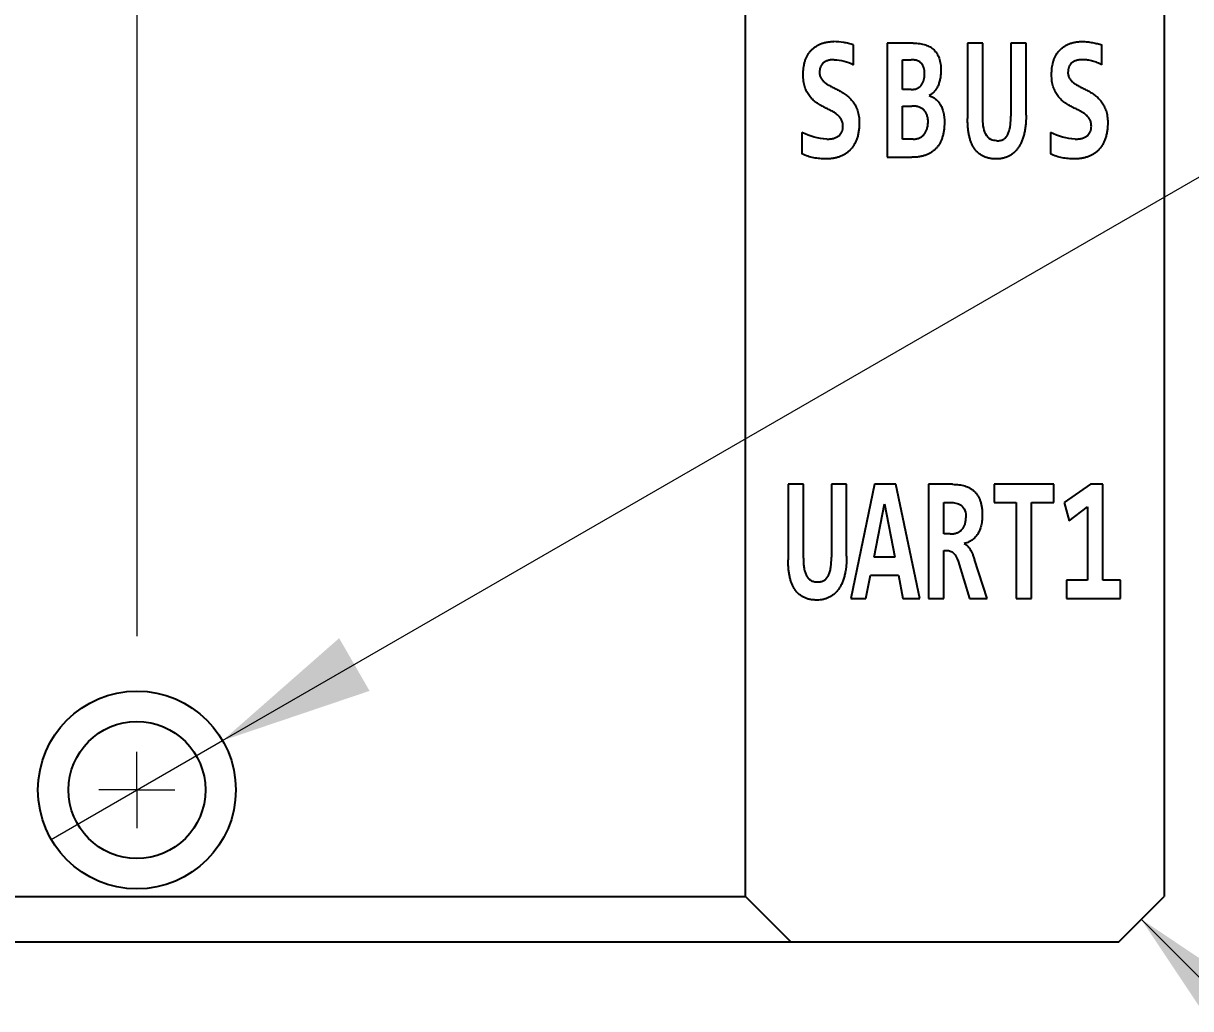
# Model space of a CAD drawing. Header units: millimetres. Extents: x 15 to 415, y 5 to 292.
# Drawn here: x 123.48 to 138.82, y 196.91 to 209.86 of the extents above; entities that cross this region are included whole.
import ezdxf

# ---------------------------------------------------------------- set-up
doc = ezdxf.new("R2010")
doc.units = ezdxf.units.MM
doc.styles.add('SLDTEXTSTYLE0', font='TXT', dxfattribs={"width": 0.75})
doc.styles.add('SLDTEXTSTYLE7', font='TXT', dxfattribs={"width": 0.666667})
doc.styles.add('SLDTEXTSTYLE8', font='TXT', dxfattribs={"width": 0.75, "bigfont": 'bigfont'})
doc.dimstyles.new('SLDDIMSTYLE4', dxfattribs={"dimtxt": 2, "dimasz": 2, "dimexe": 0, "dimexo": 0.0625, "dimgap": 0.5, "dimtad": 0, "dimtih": 1, "dimtoh": 1, "dimrnd": 1e-09, "dimzin": 4, "dimdsep": 46, "dimtxsty": 'SLDTEXTSTYLE0', "dimblk1": 'NONE', "dimsah": 1, "dimcen": 0, "dimadec": 0, "dimazin": 1, "dimtfac": 1, "dimtmove": 0, "dimatfit": 3, "dimldrblk": 'NONE', "dimfxl": 1, "dimfrac": 2, "dimtolj": 1, "dimtzin": 12, "dimarcsym": 0})

# ---------------------------------------------------------------- blocks, each defined once
blk = doc.blocks.new('SW_SYMBOL_HOLE_SPOT')
at = {"color": 0, "linetype": 'Continuous', "lineweight": 18}
for p, q in [((0, 875), (0, 75)), ((1600, 75), (1600, 875)), ((0, 75), (1600, 75))]:
    blk.add_line(p, q, dxfattribs=at)
blk = doc.blocks.new('SW_SYMBOL_HOLE_DEPTH')
at = {"color": 0, "linetype": 'Continuous', "lineweight": 18}
for p, q in [((0, 875), (800, 875)), ((400, 875), (400, 75)), ((100, 555), (400, 75)), ((700, 555), (400, 75))]:
    blk.add_line(p, q, dxfattribs=at)
blk = doc.blocks.new('_D_9')
at = {"color": 7, "linetype": 'Continuous', "lineweight": 18}
for p, q in [((126.098, 200.435), (148.885, 213.591)), ((148.885, 213.591), (174.217, 213.591)), ((123.846, 199.135), (126.098, 200.435))]:
    blk.add_line(p, q, dxfattribs=at)
blk.add_solid([(126.098, 200.435), (128.03, 201.088), (127.63, 201.781)], dxfattribs=at)
at = {"color": 7, "linetype": 'Continuous', "lineweight": 18, "xscale": 0.0025546875, "yscale": 0.0025546875, "zscale": 0.0025546875}
for name, p in [('SW_SYMBOL_HOLE_SPOT', (150.385, 213.868)), ('SW_SYMBOL_HOLE_DEPTH', (165.449, 213.868))]:
    blk.add_blockref(name, p, dxfattribs=at)
at = {"color": 7, "linetype": 'Continuous', "lineweight": 18, "char_height": 2, "attachment_point": 1}
for s, insert, style in [('1.80 관통', (160.974, 219.405), 'SLDTEXTSTYLE8'), ('%%c', (157.208, 219.375), 'SLDTEXTSTYLE0'), ('4 x', (152.972, 219.405), 'SLDTEXTSTYLE7'), ('%%c', (155.782, 216.169), 'SLDTEXTSTYLE0'), ('2.60', (159.549, 216.2), 'SLDTEXTSTYLE0'), ('0.80', (169.056, 216.2), 'SLDTEXTSTYLE0')]:
    blk.add_mtext(s, dxfattribs=dict(at, insert=insert, style=style))
blk = doc.blocks.new('_NONE')
blk = doc.blocks.new('SW_CHAMFER_DIMENSION_0')
at = {"color": 0, "linetype": 'Continuous', "lineweight": 18}
blk.add_line((-7.466, 7.476), (0, 0), dxfattribs=at)
blk.add_solid([(-7.466, 7.476), (-6.335, 5.778), (-5.769, 6.344)], dxfattribs=at)
blk = doc.blocks.new('SW_CENTERMARKSYMBOL_1')
at = {"color": 0, "linetype": 'Continuous', "lineweight": 0}
for q in [(0, 0.5), (-0.5, 0), (0, -0.5), (0.5, 0)]:
    blk.add_line((0, 0), q, dxfattribs=at)

msp = doc.modelspace()

# ---------------------------------------------------------------- linework, layer by layer
at = {"color": 7, "linetype": 'Continuous', "lineweight": 25}
for p, q in [((132.972, 198.385), (132.972, 241.185)), ((138.472, 241.185), (138.472, 198.385)), ((134.389, 209.321), (134.389, 209.582)), ((135.175, 209.604), (134.832, 209.604)), ((134.832, 209.604), (134.832, 208.104)), ((136.089, 209.604), (135.889, 209.604)), ((135.889, 209.604), (135.889, 208.612)), ((136.089, 208.634), (136.089, 209.604)), ((136.658, 209.604), (136.458, 209.604)), ((136.458, 209.604), (136.458, 208.645)), ((136.658, 208.659), (136.658, 209.604)), ((137.654, 209.321), (137.654, 209.582)), ((135.032, 209.386), (135.15, 209.386)), ((135.032, 208.995), (135.032, 209.386)), ((135.15, 208.995), (135.032, 208.995)), ((135.032, 208.777), (135.157, 208.777)), ((135.032, 208.343), (135.032, 208.777)), ((133.713, 208.43), (133.713, 208.147)), ((135.173, 208.343), (135.032, 208.343)), ((136.978, 208.43), (136.978, 208.147)), ((134.832, 208.104), (135.158, 208.104)), ((133.731, 203.804), (133.531, 203.804)), ((133.531, 203.804), (133.531, 202.812)), ((133.731, 202.834), (133.731, 203.804)), ((134.3, 203.804), (134.1, 203.804)), ((134.1, 203.804), (134.1, 202.845)), ((134.3, 202.859), (134.3, 203.804)), ((134.668, 203.804), (134.354, 202.304)), ((134.947, 203.804), (134.668, 203.804)), ((135.261, 202.304), (134.947, 203.804)), ((135.691, 203.804), (135.376, 203.804)), ((135.376, 203.804), (135.376, 202.304)), ((137.021, 203.804), (136.237, 203.804)), ((136.237, 203.804), (136.237, 203.564)), ((137.021, 203.564), (137.021, 203.804)), ((137.503, 203.804), (137.159, 203.564)), ((137.666, 203.804), (137.503, 203.804)), ((137.666, 202.543), (137.666, 203.804)), ((134.66, 202.847), (134.799, 203.546)), ((134.799, 203.546), (134.935, 202.847)), ((135.576, 203.564), (135.665, 203.564)), ((135.576, 203.151), (135.576, 203.564)), ((136.237, 203.564), (136.529, 203.564)), ((136.529, 203.564), (136.529, 202.304)), ((136.729, 202.304), (136.729, 203.564)), ((136.729, 203.564), (137.021, 203.564)), ((137.159, 203.564), (137.226, 203.325)), ((137.226, 203.325), (137.467, 203.508)), ((137.467, 203.508), (137.467, 202.543)), ((135.659, 203.151), (135.576, 203.151)), ((134.935, 202.847), (134.66, 202.847)), ((135.576, 202.304), (135.576, 202.934)), ((135.576, 202.934), (135.615, 202.934)), ((135.766, 202.793), (135.914, 202.304)), ((136.148, 202.304), (135.98, 202.814)), ((134.551, 202.304), (134.612, 202.608)), ((134.612, 202.608), (134.981, 202.608)), ((134.981, 202.608), (135.04, 202.304)), ((137.467, 202.543), (137.19, 202.543)), ((137.19, 202.543), (137.19, 202.304)), ((137.897, 202.543), (137.666, 202.543)), ((137.897, 202.304), (137.897, 202.543)), ((134.354, 202.304), (134.551, 202.304)), ((135.04, 202.304), (135.261, 202.304)), ((135.376, 202.304), (135.576, 202.304)), ((135.914, 202.304), (136.148, 202.304)), ((136.529, 202.304), (136.729, 202.304)), ((137.19, 202.304), (137.897, 202.304)), ((91.972, 198.385), (132.972, 198.385)), ((132.972, 198.385), (133.572, 197.785)), ((137.872, 197.785), (138.472, 198.385)), ((133.572, 197.785), (91.372, 197.785)), ((137.872, 197.785), (133.572, 197.785))]:
    msp.add_line(p, q, dxfattribs=at)
at = {"color": 7, "linetype": 'Continuous', "lineweight": 18}
msp.add_line((124.972, 237.719), (124.972, 201.809), dxfattribs=at)
at = {"color": 7, "linetype": 'Continuous', "lineweight": 25}
for radius in [1.3, 0.9]:
    msp.add_circle((124.972, 199.785), radius, dxfattribs=at)
for points, knots in [([(133.728, 209.193), (133.728, 209.207), (133.729, 209.236), (133.733, 209.278), (133.74, 209.32), (133.75, 209.359), (133.763, 209.398), (133.78, 209.434), (133.799, 209.467), (133.822, 209.498), (133.849, 209.526), (133.879, 209.551), (133.912, 209.573), (133.948, 209.591), (133.989, 209.607), (134.033, 209.617), (134.081, 209.624), (134.115, 209.625), (134.132, 209.625)], [0, 0, 0, 0, 0.053816, 0.10644, 0.158696, 0.211299, 0.263519, 0.316057, 0.369453, 0.424413, 0.481698, 0.541768, 0.605453, 0.673341, 0.745979, 0.824415, 0.90883, 1, 1, 1, 1]), ([(134.389, 209.582), (134.368, 209.589), (134.347, 209.595), (134.325, 209.6), (134.304, 209.605), (134.283, 209.609), (134.261, 209.613), (134.218, 209.62), (134.175, 209.624), (134.132, 209.625)], [0, 0, 0, 0, 0.0000917353, 0.0000917353, 0.0000917353, 0.0001834605, 0.0001834605, 0.0001834605, 0.0003667934, 0.0003667934, 0.0003667934, 0.0003667934]), ([(135.175, 209.604), (135.19, 209.603), (135.219, 209.603), (135.26, 209.599), (135.298, 209.592), (135.334, 209.582), (135.367, 209.57), (135.396, 209.555), (135.424, 209.537), (135.448, 209.516), (135.47, 209.493), (135.488, 209.467), (135.504, 209.437), (135.517, 209.405), (135.527, 209.37), (135.534, 209.332), (135.538, 209.292), (135.539, 209.264), (135.539, 209.249)], [0, 0, 0, 0, 0.087632, 0.170176, 0.246897, 0.319099, 0.386451, 0.449603, 0.509155, 0.565234, 0.619147, 0.670943, 0.722552, 0.773798, 0.827051, 0.881512, 0.939131, 1, 1, 1, 1]), ([(136.993, 209.193), (136.993, 209.207), (136.994, 209.236), (136.998, 209.278), (137.005, 209.32), (137.015, 209.359), (137.028, 209.398), (137.045, 209.434), (137.064, 209.467), (137.087, 209.498), (137.114, 209.526), (137.144, 209.551), (137.177, 209.573), (137.213, 209.591), (137.254, 209.607), (137.298, 209.617), (137.346, 209.624), (137.38, 209.625), (137.397, 209.625)], [0, 0, 0, 0, 0.0538164, 0.1064396, 0.1586962, 0.2112994, 0.2635189, 0.3160566, 0.3694534, 0.424413, 0.4816982, 0.5417685, 0.6054532, 0.6733406, 0.7459788, 0.8244149, 0.9088297, 1, 1, 1, 1]), ([(137.397, 209.625), (137.408, 209.625), (137.43, 209.625), (137.464, 209.622), (137.498, 209.618), (137.532, 209.612), (137.565, 209.606), (137.596, 209.598), (137.626, 209.591), (137.645, 209.585), (137.654, 209.582)], [0, 0, 0, 0, 0.125078, 0.255892, 0.388815, 0.521178, 0.65021, 0.775078, 0.891895, 1, 1, 1, 1]), ([(134.138, 209.386), (134.13, 209.386), (134.113, 209.386), (134.09, 209.383), (134.068, 209.38), (134.049, 209.374), (134.031, 209.368), (134.015, 209.36), (134.001, 209.352), (133.988, 209.341), (133.977, 209.33), (133.968, 209.317), (133.96, 209.303), (133.952, 209.283), (133.945, 209.255), (133.944, 209.231), (133.943, 209.219)], [0, 0, 0, 0, 0.099179, 0.19109, 0.274982, 0.351302, 0.421868, 0.487251, 0.548424, 0.604584, 0.657544, 0.707835, 0.75707, 0.804411, 0.899376, 1, 1, 1, 1]), ([(135.324, 209.203), (135.323, 209.216), (135.322, 209.242), (135.315, 209.279), (135.303, 209.311), (135.287, 209.333), (135.272, 209.348), (135.26, 209.358), (135.245, 209.366), (135.229, 209.373), (135.212, 209.379), (135.193, 209.383), (135.172, 209.386), (135.157, 209.386), (135.15, 209.386)], [0, 0, 0, 0, 0.11424, 0.221154, 0.323965, 0.428538, 0.484408, 0.543184, 0.606421, 0.672876, 0.745795, 0.823533, 0.90853, 1, 1, 1, 1]), ([(137.403, 209.386), (137.395, 209.386), (137.378, 209.386), (137.355, 209.383), (137.333, 209.38), (137.314, 209.374), (137.296, 209.368), (137.28, 209.36), (137.266, 209.352), (137.253, 209.341), (137.242, 209.33), (137.233, 209.317), (137.225, 209.303), (137.217, 209.283), (137.21, 209.255), (137.209, 209.231), (137.208, 209.219)], [0, 0, 0, 0, 0.099179, 0.19109, 0.274982, 0.351302, 0.421868, 0.487251, 0.548424, 0.604584, 0.657544, 0.707835, 0.75707, 0.804411, 0.899376, 1, 1, 1, 1]), ([(137.654, 209.321), (137.645, 209.326), (137.626, 209.335), (137.597, 209.348), (137.566, 209.359), (137.533, 209.368), (137.5, 209.376), (137.467, 209.382), (137.435, 209.386), (137.413, 209.386), (137.403, 209.386)], [0, 0, 0, 0, 0.11316, 0.233466, 0.36, 0.489138, 0.620177, 0.751341, 0.87914, 1, 1, 1, 1]), ([(134.251, 208.512), (134.25, 208.521), (134.25, 208.538), (134.246, 208.562), (134.239, 208.585), (134.229, 208.605), (134.216, 208.622), (134.202, 208.64), (134.186, 208.655), (134.162, 208.676), (134.129, 208.699), (134.084, 208.722), (134.037, 208.745), (133.989, 208.77), (133.941, 208.798), (133.901, 208.823), (133.871, 208.847), (133.849, 208.866), (133.829, 208.888), (133.81, 208.911), (133.792, 208.937), (133.776, 208.965), (133.762, 208.996), (133.75, 209.029), (133.74, 209.065), (133.733, 209.104), (133.729, 209.147), (133.728, 209.177), (133.728, 209.193)], [0, 0, 0, 0, 0.024177, 0.04703, 0.069025, 0.091259, 0.114283, 0.13846, 0.163387, 0.190068, 0.247187, 0.309217, 0.374956, 0.442004, 0.510077, 0.578138, 0.612039, 0.645556, 0.678675, 0.711509, 0.744496, 0.777691, 0.810945, 0.845105, 0.880391, 0.917897, 0.957386, 1, 1, 1, 1]), ([(133.943, 209.219), (133.944, 209.211), (133.944, 209.197), (133.948, 209.175), (133.955, 209.156), (133.966, 209.138), (133.978, 209.122), (133.992, 209.106), (134.008, 209.091), (134.032, 209.072), (134.065, 209.051), (134.11, 209.027), (134.157, 209.004), (134.205, 208.978), (134.253, 208.95), (134.301, 208.918), (134.345, 208.88), (134.378, 208.842), (134.402, 208.808), (134.418, 208.78), (134.432, 208.749), (134.444, 208.717), (134.454, 208.682), (134.461, 208.644), (134.465, 208.602), (134.466, 208.574), (134.466, 208.559)], [0, 0, 0, 0, 0.021431, 0.041605, 0.061979, 0.083076, 0.105157, 0.128741, 0.153837, 0.18051, 0.238096, 0.301341, 0.368054, 0.436925, 0.506621, 0.576724, 0.64535, 0.712821, 0.746164, 0.779699, 0.813543, 0.847744, 0.883063, 0.919612, 0.95854, 1, 1, 1, 1]), ([(135.15, 208.995), (135.157, 208.995), (135.172, 208.995), (135.193, 208.999), (135.213, 209.003), (135.23, 209.011), (135.246, 209.02), (135.26, 209.03), (135.273, 209.042), (135.288, 209.06), (135.303, 209.086), (135.315, 209.122), (135.322, 209.162), (135.323, 209.189), (135.324, 209.203)], [0, 0, 0, 0, 0.089085, 0.170209, 0.246615, 0.316178, 0.381461, 0.444101, 0.503011, 0.560254, 0.66963, 0.77666, 0.885539, 1, 1, 1, 1]), ([(135.539, 209.249), (135.538, 209.231), (135.537, 209.195), (135.53, 209.141), (135.518, 209.091), (135.502, 209.044), (135.479, 209.002), (135.457, 208.972), (135.436, 208.951), (135.42, 208.936), (135.402, 208.924), (135.389, 208.917), (135.383, 208.914)], [0, 0, 0, 0, 0.127316, 0.253326, 0.376622, 0.497346, 0.617945, 0.740199, 0.802869, 0.866624, 0.932284, 1, 1, 1, 1]), ([(137.516, 208.512), (137.515, 208.521), (137.515, 208.538), (137.511, 208.562), (137.504, 208.585), (137.494, 208.605), (137.481, 208.622), (137.467, 208.64), (137.451, 208.655), (137.427, 208.676), (137.394, 208.699), (137.349, 208.722), (137.302, 208.745), (137.254, 208.77), (137.206, 208.798), (137.166, 208.823), (137.136, 208.847), (137.114, 208.866), (137.094, 208.888), (137.075, 208.911), (137.057, 208.937), (137.041, 208.965), (137.027, 208.996), (137.015, 209.029), (137.005, 209.065), (136.998, 209.104), (136.994, 209.147), (136.993, 209.177), (136.993, 209.193)], [0, 0, 0, 0, 0.024177, 0.04703, 0.069025, 0.091259, 0.114283, 0.13846, 0.163387, 0.190068, 0.247187, 0.309217, 0.374956, 0.442004, 0.510077, 0.578138, 0.612039, 0.645556, 0.678675, 0.711509, 0.744496, 0.777691, 0.810945, 0.845105, 0.880391, 0.917897, 0.957386, 1, 1, 1, 1]), ([(137.208, 209.219), (137.209, 209.211), (137.209, 209.197), (137.213, 209.175), (137.22, 209.156), (137.231, 209.138), (137.243, 209.122), (137.257, 209.106), (137.273, 209.091), (137.297, 209.072), (137.33, 209.051), (137.374, 209.027), (137.422, 209.004), (137.47, 208.978), (137.518, 208.95), (137.566, 208.918), (137.61, 208.88), (137.643, 208.842), (137.667, 208.808), (137.683, 208.78), (137.697, 208.749), (137.709, 208.717), (137.719, 208.682), (137.726, 208.644), (137.73, 208.602), (137.731, 208.574), (137.731, 208.559)], [0, 0, 0, 0, 0.021431, 0.041605, 0.061979, 0.083076, 0.105157, 0.128741, 0.153837, 0.18051, 0.238096, 0.301341, 0.368054, 0.436925, 0.506621, 0.576724, 0.64535, 0.712821, 0.746164, 0.779699, 0.813543, 0.847744, 0.883063, 0.919612, 0.95854, 1, 1, 1, 1]), ([(135.383, 208.914), (135.396, 208.91), (135.423, 208.902), (135.454, 208.882), (135.478, 208.863), (135.495, 208.846), (135.511, 208.828), (135.525, 208.806), (135.539, 208.784), (135.55, 208.758), (135.56, 208.732), (135.569, 208.703), (135.576, 208.672), (135.581, 208.64), (135.585, 208.606), (135.585, 208.583), (135.585, 208.571)], [0, 0, 0, 0, 0.117964, 0.237478, 0.297546, 0.356751, 0.416444, 0.476391, 0.536619, 0.597322, 0.659207, 0.723618, 0.789316, 0.856238, 0.926992, 1, 1, 1, 1]), ([(135.37, 208.569), (135.37, 208.577), (135.37, 208.592), (135.367, 208.615), (135.363, 208.636), (135.357, 208.656), (135.349, 208.675), (135.341, 208.692), (135.33, 208.708), (135.318, 208.723), (135.304, 208.736), (135.288, 208.747), (135.27, 208.756), (135.251, 208.764), (135.23, 208.77), (135.207, 208.775), (135.183, 208.777), (135.166, 208.777), (135.157, 208.777)], [0, 0, 0, 0, 0.0574818, 0.1131855, 0.1659286, 0.2178811, 0.2689647, 0.3206573, 0.3728811, 0.4276096, 0.484497, 0.5443029, 0.6084476, 0.6767394, 0.7496272, 0.8274802, 0.9105409, 1, 1, 1, 1]), ([(136.658, 208.659), (136.658, 208.635), (136.657, 208.591), (136.652, 208.525), (136.644, 208.464), (136.632, 208.408), (136.617, 208.356), (136.599, 208.308), (136.578, 208.265), (136.554, 208.227), (136.527, 208.193), (136.498, 208.163), (136.465, 208.138), (136.43, 208.117), (136.393, 208.102), (136.353, 208.09), (136.311, 208.083), (136.282, 208.082), (136.267, 208.082)], [0, 0, 0, 0, 0.076243, 0.148015, 0.216141, 0.28079, 0.342249, 0.401067, 0.45826, 0.514375, 0.56993, 0.6259, 0.682897, 0.741655, 0.802511, 0.865802, 0.931223, 1, 1, 1, 1]), ([(134.466, 208.559), (134.466, 208.539), (134.465, 208.501), (134.458, 208.446), (134.449, 208.394), (134.435, 208.346), (134.417, 208.303), (134.395, 208.264), (134.371, 208.228), (134.344, 208.197), (134.313, 208.169), (134.28, 208.145), (134.244, 208.126), (134.205, 208.109), (134.164, 208.097), (134.121, 208.088), (134.076, 208.083), (134.046, 208.082), (134.03, 208.082)], [0, 0, 0, 0, 0.0670927, 0.1302909, 0.1905594, 0.2487233, 0.30534, 0.3611171, 0.4166904, 0.4731168, 0.5311377, 0.5907403, 0.6523275, 0.7170394, 0.7840535, 0.8537248, 0.9252497, 1, 1, 1, 1]), ([(134.038, 208.343), (134.047, 208.343), (134.065, 208.343), (134.091, 208.345), (134.114, 208.349), (134.136, 208.355), (134.155, 208.362), (134.173, 208.37), (134.188, 208.379), (134.202, 208.39), (134.214, 208.402), (134.224, 208.415), (134.233, 208.429), (134.242, 208.449), (134.249, 208.477), (134.25, 208.5), (134.251, 208.512)], [0, 0, 0, 0, 0.102031, 0.195455, 0.282284, 0.361809, 0.434548, 0.502128, 0.56437, 0.621433, 0.67439, 0.723615, 0.771023, 0.81689, 0.907057, 1, 1, 1, 1]), ([(135.585, 208.571), (135.585, 208.552), (135.584, 208.515), (135.579, 208.462), (135.57, 208.412), (135.558, 208.366), (135.543, 208.324), (135.524, 208.286), (135.501, 208.251), (135.475, 208.219), (135.446, 208.192), (135.414, 208.168), (135.379, 208.148), (135.341, 208.132), (135.299, 208.119), (135.255, 208.11), (135.208, 208.104), (135.175, 208.104), (135.158, 208.104)], [0, 0, 0, 0, 0.064961, 0.126557, 0.184878, 0.240798, 0.295191, 0.348875, 0.402843, 0.458016, 0.514947, 0.573529, 0.635245, 0.699807, 0.768296, 0.840952, 0.918261, 1, 1, 1, 1]), ([(135.173, 208.343), (135.181, 208.343), (135.196, 208.343), (135.218, 208.347), (135.239, 208.352), (135.258, 208.359), (135.276, 208.369), (135.292, 208.38), (135.307, 208.393), (135.32, 208.407), (135.331, 208.424), (135.341, 208.441), (135.35, 208.46), (135.36, 208.486), (135.368, 208.523), (135.369, 208.553), (135.37, 208.569)], [0, 0, 0, 0, 0.082654, 0.160668, 0.233583, 0.303528, 0.369439, 0.432401, 0.491826, 0.55068, 0.607313, 0.663009, 0.718424, 0.774223, 0.885667, 1, 1, 1, 1]), ([(136.267, 208.082), (136.251, 208.082), (136.219, 208.083), (136.174, 208.09), (136.132, 208.101), (136.094, 208.117), (136.059, 208.138), (136.027, 208.162), (135.999, 208.19), (135.975, 208.223), (135.953, 208.259), (135.935, 208.3), (135.921, 208.344), (135.909, 208.391), (135.9, 208.442), (135.894, 208.496), (135.89, 208.553), (135.89, 208.592), (135.889, 208.612)], [0, 0, 0, 0, 0.080128, 0.154735, 0.223946, 0.289032, 0.35027, 0.408606, 0.464599, 0.519029, 0.573111, 0.627997, 0.683658, 0.741514, 0.801781, 0.865026, 0.930883, 1, 1, 1, 1]), ([(136.274, 208.321), (136.247, 208.322), (136.219, 208.325), (136.167, 208.352), (136.144, 208.377), (136.111, 208.44), (136.101, 208.478), (136.091, 208.555), (136.089, 208.594), (136.089, 208.634)], [0, 0, 0, 0, 0.25, 0.25, 0.5, 0.5, 0.75, 0.75, 1, 1, 1, 1]), ([(136.274, 208.321), (136.282, 208.321), (136.297, 208.321), (136.319, 208.325), (136.339, 208.33), (136.357, 208.338), (136.373, 208.348), (136.388, 208.361), (136.402, 208.377), (136.414, 208.395), (136.425, 208.416), (136.433, 208.441), (136.441, 208.467), (136.448, 208.497), (136.452, 208.529), (136.456, 208.565), (136.458, 208.604), (136.458, 208.631), (136.458, 208.645)], [0, 0, 0, 0, 0.0693201, 0.1333432, 0.193106, 0.247894, 0.299796, 0.3506078, 0.4014, 0.4534318, 0.5071837, 0.5631632, 0.6236947, 0.6872161, 0.755855, 0.8307487, 0.9123043, 1, 1, 1, 1]), ([(137.731, 208.559), (137.731, 208.539), (137.73, 208.501), (137.723, 208.446), (137.714, 208.394), (137.699, 208.346), (137.682, 208.303), (137.66, 208.264), (137.636, 208.228), (137.609, 208.197), (137.578, 208.169), (137.545, 208.145), (137.509, 208.126), (137.47, 208.109), (137.429, 208.097), (137.386, 208.088), (137.341, 208.083), (137.311, 208.082), (137.295, 208.082)], [0, 0, 0, 0, 0.067093, 0.130291, 0.190559, 0.248723, 0.30534, 0.361117, 0.41669, 0.473117, 0.531138, 0.59074, 0.652327, 0.717039, 0.784053, 0.853725, 0.92525, 1, 1, 1, 1]), ([(137.303, 208.343), (137.312, 208.343), (137.33, 208.343), (137.356, 208.345), (137.379, 208.349), (137.401, 208.355), (137.42, 208.362), (137.438, 208.37), (137.453, 208.379), (137.467, 208.39), (137.479, 208.402), (137.489, 208.415), (137.498, 208.429), (137.507, 208.449), (137.514, 208.477), (137.515, 208.5), (137.516, 208.512)], [0, 0, 0, 0, 0.102031, 0.195455, 0.282284, 0.361809, 0.434548, 0.502128, 0.56437, 0.621433, 0.67439, 0.723615, 0.771023, 0.81689, 0.907057, 1, 1, 1, 1]), ([(134.03, 208.082), (134.003, 208.083), (133.949, 208.084), (133.868, 208.095), (133.789, 208.115), (133.738, 208.136), (133.713, 208.147)], [0, 0, 0, 0, 0.256443, 0.505034, 0.751281, 1, 1, 1, 1]), ([(137.295, 208.082), (137.268, 208.083), (137.214, 208.084), (137.133, 208.095), (137.054, 208.115), (137.003, 208.136), (136.978, 208.147)], [0, 0, 0, 0, 0.256443, 0.505034, 0.751281, 1, 1, 1, 1]), ([(135.691, 203.804), (135.705, 203.803), (135.734, 203.803), (135.775, 203.799), (135.815, 203.792), (135.852, 203.783), (135.887, 203.771), (135.92, 203.756), (135.949, 203.736), (135.977, 203.714), (136.001, 203.687), (136.022, 203.657), (136.041, 203.623), (136.056, 203.585), (136.068, 203.544), (136.077, 203.498), (136.082, 203.447), (136.083, 203.412), (136.083, 203.394)], [0, 0, 0, 0, 0.0783997, 0.153055, 0.2242071, 0.2923895, 0.3567316, 0.4181536, 0.4765368, 0.5331129, 0.5874671, 0.6410635, 0.6948137, 0.7496215, 0.8064038, 0.8661591, 0.9305976, 1, 1, 1, 1]), ([(135.665, 203.564), (135.712, 203.564), (135.761, 203.559), (135.824, 203.514), (135.843, 203.49), (135.864, 203.431), (135.867, 203.397), (135.868, 203.363)], [0, 0, 0, 0, 0.5, 0.5, 0.75, 0.75, 1, 1, 1, 1]), ([(135.659, 203.151), (135.674, 203.152), (135.703, 203.153), (135.738, 203.162), (135.763, 203.171), (135.78, 203.181), (135.796, 203.192), (135.811, 203.205), (135.824, 203.219), (135.835, 203.235), (135.845, 203.252), (135.853, 203.272), (135.86, 203.292), (135.864, 203.315), (135.867, 203.338), (135.868, 203.355), (135.868, 203.363)], [0, 0, 0, 0, 0.156065, 0.299025, 0.366206, 0.429474, 0.490277, 0.548712, 0.605422, 0.660521, 0.714766, 0.769074, 0.824373, 0.88051, 0.938567, 1, 1, 1, 1]), ([(136.083, 203.394), (136.083, 203.38), (136.082, 203.354), (136.079, 203.317), (136.074, 203.281), (136.066, 203.248), (136.055, 203.218), (136.044, 203.189), (136.03, 203.163), (136.014, 203.138), (135.997, 203.117), (135.979, 203.097), (135.959, 203.079), (135.938, 203.064), (135.915, 203.051), (135.892, 203.04), (135.868, 203.031), (135.852, 203.027), (135.844, 203.025)], [0, 0, 0, 0, 0.072192, 0.140549, 0.20621, 0.269373, 0.330598, 0.390547, 0.449605, 0.508531, 0.567457, 0.626884, 0.686741, 0.74767, 0.809838, 0.87222, 0.935319, 1, 1, 1, 1]), ([(135.844, 203.025), (135.85, 203.022), (135.863, 203.017), (135.882, 203.004), (135.899, 202.985), (135.916, 202.962), (135.932, 202.933), (135.949, 202.899), (135.965, 202.859), (135.975, 202.829), (135.98, 202.814)], [0, 0, 0, 0, 0.094989, 0.193265, 0.297051, 0.4077, 0.530418, 0.670497, 0.82661, 1, 1, 1, 1]), ([(133.731, 202.834), (133.731, 202.822), (133.731, 202.798), (133.733, 202.764), (133.736, 202.731), (133.74, 202.701), (133.746, 202.673), (133.753, 202.647), (133.762, 202.624), (133.772, 202.602), (133.784, 202.583), (133.798, 202.567), (133.813, 202.552), (133.83, 202.541), (133.849, 202.532), (133.869, 202.525), (133.892, 202.522), (133.908, 202.521), (133.916, 202.521)], [0, 0, 0, 0, 0.077287, 0.150457, 0.219609, 0.285046, 0.346551, 0.404623, 0.461166, 0.516661, 0.571362, 0.624628, 0.679309, 0.734861, 0.79287, 0.855771, 0.924837, 1, 1, 1, 1]), ([(134.3, 202.859), (134.3, 202.835), (134.299, 202.791), (134.294, 202.725), (134.286, 202.664), (134.274, 202.608), (134.259, 202.556), (134.241, 202.508), (134.22, 202.465), (134.196, 202.427), (134.169, 202.393), (134.14, 202.363), (134.107, 202.338), (134.072, 202.317), (134.035, 202.302), (133.995, 202.29), (133.953, 202.283), (133.924, 202.282), (133.909, 202.282)], [0, 0, 0, 0, 0.076243, 0.148015, 0.216141, 0.28079, 0.342249, 0.401067, 0.45826, 0.514375, 0.56993, 0.6259, 0.682897, 0.741655, 0.802511, 0.865802, 0.931223, 1, 1, 1, 1]), ([(133.916, 202.521), (133.924, 202.521), (133.939, 202.521), (133.961, 202.525), (133.981, 202.53), (133.999, 202.538), (134.015, 202.548), (134.03, 202.561), (134.044, 202.577), (134.056, 202.595), (134.066, 202.616), (134.075, 202.641), (134.083, 202.667), (134.089, 202.697), (134.094, 202.729), (134.097, 202.765), (134.1, 202.804), (134.1, 202.831), (134.1, 202.845)], [0, 0, 0, 0, 0.06932, 0.133343, 0.193106, 0.247894, 0.299796, 0.350608, 0.4014, 0.453432, 0.507184, 0.563163, 0.623695, 0.687216, 0.755855, 0.830749, 0.912304, 1, 1, 1, 1]), ([(135.615, 202.934), (135.631, 202.933), (135.647, 202.932), (135.678, 202.92), (135.693, 202.91), (135.733, 202.874), (135.752, 202.835), (135.766, 202.793)], [0, 0, 0, 0, 0.25, 0.25, 0.5, 0.5, 1, 1, 1, 1]), ([(133.909, 202.282), (133.893, 202.282), (133.861, 202.283), (133.816, 202.29), (133.774, 202.301), (133.735, 202.317), (133.701, 202.338), (133.669, 202.362), (133.641, 202.39), (133.617, 202.423), (133.595, 202.459), (133.577, 202.5), (133.563, 202.544), (133.551, 202.591), (133.542, 202.642), (133.536, 202.696), (133.532, 202.753), (133.532, 202.792), (133.531, 202.812)], [0, 0, 0, 0, 0.080128, 0.154735, 0.223946, 0.289032, 0.35027, 0.408606, 0.464599, 0.519029, 0.573111, 0.627997, 0.683658, 0.741514, 0.801781, 0.865026, 0.930883, 1, 1, 1, 1])]:
    msp.add_open_spline(points, degree=3, knots=knots, dxfattribs=at)
for points in [[(134.138, 209.386), (134.224, 209.385), (134.309, 209.362), (134.389, 209.321)], [(134.038, 208.343), (133.927, 208.346), (133.818, 208.382), (133.713, 208.43)], [(137.303, 208.343), (137.192, 208.346), (137.083, 208.382), (136.978, 208.43)]]:
    msp.add_open_spline(points, degree=3, dxfattribs=at)

# ---------------------------------------------------------------- block references
at = {"color": 7, "linetype": 'Continuous', "lineweight": 0}
msp.add_blockref('SW_CENTERMARKSYMBOL_1', (124.972, 199.785), dxfattribs=at)
at = {"color": 7, "linetype": 'Continuous', "lineweight": 18}
msp.add_blockref('SW_CHAMFER_DIMENSION_0', (145.637, 190.609), dxfattribs=at)

# ---------------------------------------------------------------- dimensions: what is measured, and where the dimension line sits
dim = msp.add_diameter_dim_2p(p1=(123.846, 199.135), p2=(126.098, 200.435), text='4 x <> 관통\\P{\\fGDT;v}%%c 2.60 {\\fGDT;x} 0.80\\P', dimstyle='SLDDIMSTYLE4', dxfattribs=at)
dim.commit()
dim.dimension.update_dxf_attribs({"geometry": '_D_9', "text_midpoint": (162.301, 216.797), "dimtype": 163})

doc.saveas('drawing.dxf')
